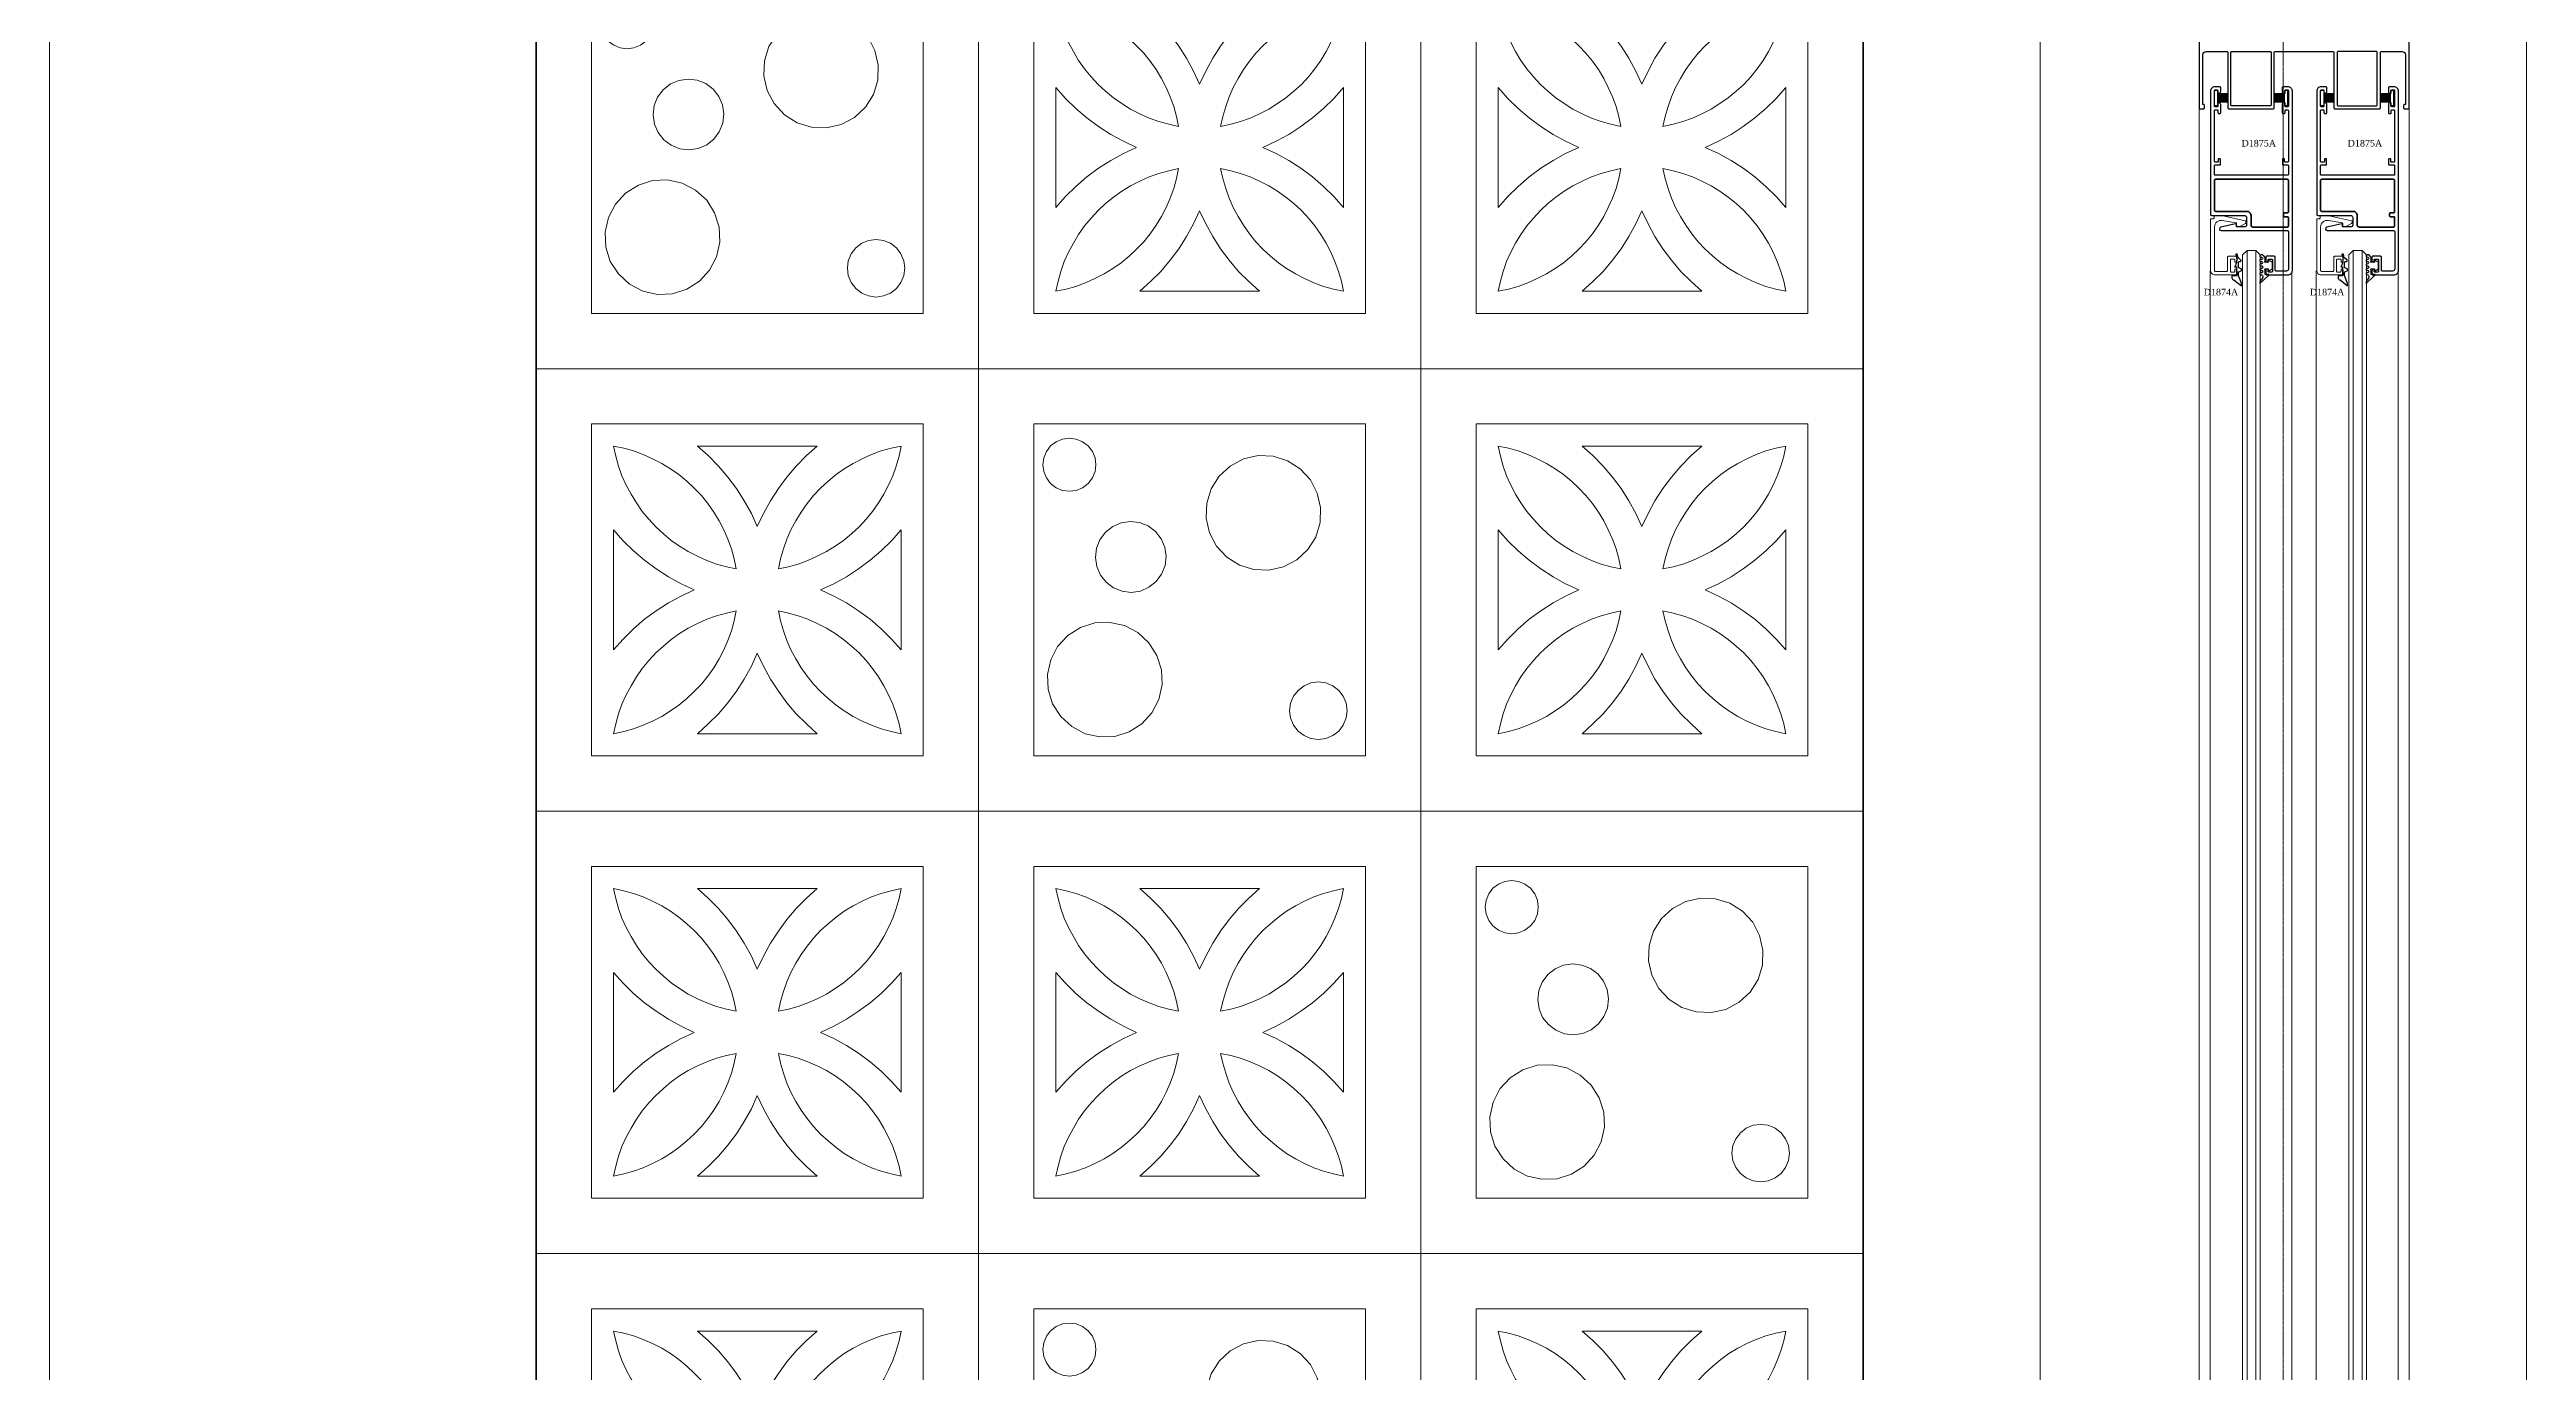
# Model space of a CAD drawing. Header units: millimetres. Extents: x 1336014 to 2939047, y -333549 to -60566.
# Drawn here: x 1468997 to 1470117, y -148616 to -148018 of the extents above; entities that cross this region are included whole.
import ezdxf

# ---------------------------------------------------------------- set-up
doc = ezdxf.new("R2010")
doc.units = ezdxf.units.MM
doc.header["$MEASUREMENT"] = 0
doc.linetypes.add('CENTER2', pattern=[1.125, 0.75, -0.125, 0.125, -0.125])
for name, color, linetype, lineweight in [('01.Cut', 255, 'Continuous', 35), ('02.Thay', 145, 'Continuous', 15), ('03.Manh', 251, 'Continuous', 13), ('10.truc', 250, 'CENTER2', 20), ('kính', 54, 'Continuous', 9), ('Net Nhôm', 4, 'Continuous', 30), ('Nhôm', 4, 'Continuous', 20), ('Ron', 15, 'Continuous', 9), ('Đường gióng', 251, 'Continuous', 9)]:
    doc.layers.add(name, color=color, linetype=linetype, lineweight=lineweight)
doc.layers.add('2', color=7, linetype='Continuous')
doc.layers.add('Dim and mark text', color=241, linetype='Continuous')
doc.styles.add('(Mark cn big5)', font='', dxfattribs={"height": 9})
doc.styles.get('(Mark cn big5)').set_extended_font_data('经典宋体繁')

# ---------------------------------------------------------------- blocks, each defined once
blk = doc.blocks.new('ewrw')
for p, q in [((-554.5, 1267.1), (-554.5, 1067.1)), ((-354.5, 1267.1), (-554.5, 1267.1)), ((-354.5, 1067.1), (-354.5, 1267.1)), ((-379.5, 1242.1), (-529.5, 1242.1)), ((-529.5, 1242.1), (-529.5, 1092.1)), ((-519.5, 1232.1), (-518.5, 1227.6)), ((-514.9, 1231.1), (-519.5, 1232.1)), ((-476.7, 1227.8), (-481.5, 1232.1)), ((-427.4, 1232.1), (-481.5, 1232.1)), ((-427.4, 1232.1), (-432.3, 1227.8)), ((-389.5, 1232.1), (-394, 1231.1)), ((-390.4, 1227.6), (-389.5, 1232.1)), ((-379.5, 1092.1), (-379.5, 1242.1)), ((-518.5, 1227.6), (-517.2, 1223.1)), ((-517.2, 1223.1), (-515.7, 1218.7)), ((-510.5, 1229.9), (-514.9, 1231.1)), ((-506.1, 1228.3), (-510.5, 1229.9)), ((-501.9, 1226.4), (-506.1, 1228.3)), ((-497.7, 1224.3), (-501.9, 1226.4)), ((-493.8, 1221.9), (-497.7, 1224.3)), ((-490, 1219.2), (-493.8, 1221.9)), ((-472.1, 1223.1), (-476.7, 1227.8)), ((-467.8, 1218.1), (-472.1, 1223.1)), ((-436.9, 1223.1), (-441.1, 1218.1)), ((-432.3, 1227.8), (-436.9, 1223.1)), ((-415.2, 1221.9), (-418.9, 1219.2)), ((-411.2, 1224.3), (-415.2, 1221.9)), ((-407.1, 1226.4), (-411.2, 1224.3)), ((-402.8, 1228.3), (-407.1, 1226.4)), ((-398.5, 1229.9), (-402.8, 1228.3)), ((-394, 1231.1), (-398.5, 1229.9)), ((-393.3, 1218.7), (-391.7, 1223.1)), ((-391.7, 1223.1), (-390.4, 1227.6)), ((-515.7, 1218.7), (-513.8, 1214.5)), ((-513.8, 1214.5), (-511.6, 1210.4)), ((-511.6, 1210.4), (-509.2, 1206.4)), ((-486.4, 1216.2), (-490, 1219.2)), ((-483, 1213.1), (-486.4, 1216.2)), ((-479.8, 1209.7), (-483, 1213.1)), ((-476.9, 1206.1), (-479.8, 1209.7)), ((-463.9, 1212.9), (-467.8, 1218.1)), ((-460.4, 1207.4), (-463.9, 1212.9)), ((-445, 1212.9), (-448.6, 1207.4)), ((-441.1, 1218.1), (-445, 1212.9)), ((-429.1, 1209.7), (-432, 1206.1)), ((-425.9, 1213.1), (-429.1, 1209.7)), ((-422.5, 1216.2), (-425.9, 1213.1)), ((-418.9, 1219.2), (-422.5, 1216.2)), ((-399.7, 1206.4), (-397.3, 1210.4)), ((-397.3, 1210.4), (-395.2, 1214.5)), ((-395.2, 1214.5), (-393.3, 1218.7)), ((-509.2, 1206.4), (-506.5, 1202.6)), ((-506.5, 1202.6), (-503.6, 1199)), ((-503.6, 1199), (-500.4, 1195.6)), ((-474.2, 1202.3), (-476.9, 1206.1)), ((-471.8, 1198.3), (-474.2, 1202.3)), ((-457.2, 1201.6), (-460.4, 1207.4)), ((-454.5, 1195.7), (-457.2, 1201.6)), ((-451.7, 1201.6), (-454.5, 1195.7)), ((-448.6, 1207.4), (-451.7, 1201.6)), ((-434.7, 1202.3), (-437.1, 1198.3)), ((-432, 1206.1), (-434.7, 1202.3)), ((-408.5, 1195.6), (-405.3, 1199)), ((-405.3, 1199), (-402.4, 1202.6)), ((-402.4, 1202.6), (-399.7, 1206.4)), ((-519.5, 1194.2), (-515.1, 1189.3)), ((-519.5, 1194.2), (-519.5, 1140)), ((-515.1, 1189.3), (-510.5, 1184.7)), ((-500.4, 1195.6), (-497, 1192.5)), ((-497, 1192.5), (-493.4, 1189.5)), ((-493.4, 1189.5), (-489.7, 1186.9)), ((-469.7, 1194.2), (-471.8, 1198.3)), ((-467.8, 1190), (-469.7, 1194.2)), ((-466.2, 1185.6), (-467.8, 1190)), ((-441.2, 1190), (-442.7, 1185.6)), ((-439.3, 1194.2), (-441.2, 1190)), ((-437.1, 1198.3), (-439.3, 1194.2)), ((-419.3, 1186.9), (-415.5, 1189.5)), ((-415.5, 1189.5), (-411.9, 1192.5)), ((-411.9, 1192.5), (-408.5, 1195.6)), ((-398.5, 1184.7), (-393.8, 1189.3)), ((-393.8, 1189.3), (-389.5, 1194.2)), ((-389.5, 1140), (-389.5, 1194.2)), ((-510.5, 1184.7), (-505.5, 1180.5)), ((-505.5, 1180.5), (-500.2, 1176.6)), ((-500.2, 1176.6), (-494.7, 1173)), ((-489.7, 1186.9), (-485.7, 1184.4)), ((-485.7, 1184.4), (-481.6, 1182.3)), ((-481.6, 1182.3), (-477.3, 1180.4)), ((-477.3, 1180.4), (-473, 1178.8)), ((-473, 1178.8), (-468.5, 1177.6)), ((-468.5, 1177.6), (-464, 1176.6)), ((-464.9, 1181.1), (-466.2, 1185.6)), ((-464, 1176.6), (-464.9, 1181.1)), ((-444, 1181.1), (-445, 1176.6)), ((-445, 1176.6), (-440.4, 1177.6)), ((-442.7, 1185.6), (-444, 1181.1)), ((-440.4, 1177.6), (-436, 1178.8)), ((-436, 1178.8), (-431.6, 1180.4)), ((-431.6, 1180.4), (-427.4, 1182.3)), ((-427.4, 1182.3), (-423.2, 1184.4)), ((-423.2, 1184.4), (-419.3, 1186.9)), ((-414.2, 1173), (-408.7, 1176.6)), ((-408.7, 1176.6), (-403.5, 1180.5)), ((-403.5, 1180.5), (-398.5, 1184.7)), ((-494.7, 1173), (-489, 1169.9)), ((-489, 1169.9), (-483.1, 1167.1)), ((-483.1, 1167.1), (-489, 1164.3)), ((-425.9, 1167.1), (-419.9, 1169.9)), ((-419.9, 1164.3), (-425.9, 1167.1)), ((-419.9, 1169.9), (-414.2, 1173)), ((-505.5, 1153.8), (-510.5, 1149.5)), ((-500.2, 1157.7), (-505.5, 1153.8)), ((-494.7, 1161.2), (-500.2, 1157.7)), ((-489, 1164.3), (-494.7, 1161.2)), ((-477.3, 1153.8), (-481.6, 1151.9)), ((-473, 1155.4), (-477.3, 1153.8)), ((-468.5, 1156.6), (-473, 1155.4)), ((-464, 1157.6), (-468.5, 1156.6)), ((-464.9, 1153.1), (-464, 1157.6)), ((-445, 1157.6), (-444, 1153.1)), ((-440.4, 1156.6), (-445, 1157.6)), ((-436, 1155.4), (-440.4, 1156.6)), ((-431.6, 1153.8), (-436, 1155.4)), ((-427.4, 1151.9), (-431.6, 1153.8)), ((-414.2, 1161.2), (-419.9, 1164.3)), ((-408.7, 1157.7), (-414.2, 1161.2)), ((-403.5, 1153.8), (-408.7, 1157.7)), ((-398.5, 1149.5), (-403.5, 1153.8)), ((-515.1, 1144.9), (-519.5, 1140)), ((-510.5, 1149.5), (-515.1, 1144.9)), ((-493.4, 1144.7), (-497, 1141.7)), ((-489.7, 1147.4), (-493.4, 1144.7)), ((-485.7, 1149.8), (-489.7, 1147.4)), ((-481.6, 1151.9), (-485.7, 1149.8)), ((-469.7, 1140), (-467.8, 1144.2)), ((-467.8, 1144.2), (-466.2, 1148.6)), ((-466.2, 1148.6), (-464.9, 1153.1)), ((-444, 1153.1), (-442.7, 1148.6)), ((-442.7, 1148.6), (-441.2, 1144.2)), ((-441.2, 1144.2), (-439.3, 1140)), ((-423.2, 1149.8), (-427.4, 1151.9)), ((-419.3, 1147.4), (-423.2, 1149.8)), ((-415.5, 1144.7), (-419.3, 1147.4)), ((-411.9, 1141.7), (-415.5, 1144.7)), ((-393.8, 1144.9), (-398.5, 1149.5)), ((-389.5, 1140), (-393.8, 1144.9)), ((-506.5, 1131.6), (-509.2, 1127.8)), ((-503.6, 1135.2), (-506.5, 1131.6)), ((-500.4, 1138.6), (-503.6, 1135.2)), ((-497, 1141.7), (-500.4, 1138.6)), ((-476.9, 1128.1), (-474.2, 1131.9)), ((-474.2, 1131.9), (-471.8, 1135.9)), ((-471.8, 1135.9), (-469.7, 1140)), ((-460.4, 1126.8), (-457.2, 1132.6)), ((-457.2, 1132.6), (-454.5, 1138.5)), ((-454.5, 1138.5), (-451.7, 1132.6)), ((-451.7, 1132.6), (-448.6, 1126.8)), ((-439.3, 1140), (-437.1, 1135.9)), ((-437.1, 1135.9), (-434.7, 1131.9)), ((-434.7, 1131.9), (-432, 1128.1)), ((-408.5, 1138.6), (-411.9, 1141.7)), ((-405.3, 1135.2), (-408.5, 1138.6)), ((-402.4, 1131.6), (-405.3, 1135.2)), ((-399.7, 1127.8), (-402.4, 1131.6)), ((-511.6, 1123.8), (-513.8, 1119.7)), ((-509.2, 1127.8), (-511.6, 1123.8)), ((-486.4, 1118), (-483, 1121.1)), ((-483, 1121.1), (-479.8, 1124.5)), ((-479.8, 1124.5), (-476.9, 1128.1)), ((-467.8, 1116.1), (-463.9, 1121.3)), ((-463.9, 1121.3), (-460.4, 1126.8)), ((-448.6, 1126.8), (-445, 1121.3)), ((-445, 1121.3), (-441.1, 1116.1)), ((-432, 1128.1), (-429.1, 1124.5)), ((-429.1, 1124.5), (-425.9, 1121.1)), ((-425.9, 1121.1), (-422.5, 1118)), ((-397.3, 1123.8), (-399.7, 1127.8)), ((-395.2, 1119.7), (-397.3, 1123.8)), ((-517.2, 1111.1), (-518.5, 1106.6)), ((-515.7, 1115.5), (-517.2, 1111.1)), ((-513.8, 1119.7), (-515.7, 1115.5)), ((-501.9, 1107.8), (-497.7, 1109.9)), ((-497.7, 1109.9), (-493.8, 1112.4)), ((-493.8, 1112.4), (-490, 1115)), ((-490, 1115), (-486.4, 1118)), ((-476.7, 1106.5), (-472.1, 1111.1)), ((-472.1, 1111.1), (-467.8, 1116.1)), ((-441.1, 1116.1), (-436.9, 1111.1)), ((-436.9, 1111.1), (-432.3, 1106.5)), ((-422.5, 1118), (-418.9, 1115)), ((-418.9, 1115), (-415.2, 1112.4)), ((-415.2, 1112.4), (-411.2, 1109.9)), ((-411.2, 1109.9), (-407.1, 1107.8)), ((-393.3, 1115.5), (-395.2, 1119.7)), ((-391.7, 1111.1), (-393.3, 1115.5)), ((-390.4, 1106.6), (-391.7, 1111.1)), ((-518.5, 1106.6), (-519.5, 1102.1)), ((-519.5, 1102.1), (-514.9, 1103.1)), ((-514.9, 1103.1), (-510.5, 1104.3)), ((-510.5, 1104.3), (-506.1, 1105.9)), ((-506.1, 1105.9), (-501.9, 1107.8)), ((-481.5, 1102.1), (-476.7, 1106.5)), ((-481.5, 1102.1), (-427.4, 1102.1)), ((-432.3, 1106.5), (-427.4, 1102.1)), ((-407.1, 1107.8), (-402.8, 1105.9)), ((-402.8, 1105.9), (-398.5, 1104.3)), ((-398.5, 1104.3), (-394, 1103.1)), ((-394, 1103.1), (-389.5, 1102.1)), ((-389.5, 1102.1), (-390.4, 1106.6)), ((-529.5, 1092.1), (-379.5, 1092.1)), ((-554.5, 1067.1), (-354.5, 1067.1))]:
    blk.add_line(p, q)
blk = doc.blocks.new('q\xadeqw')
for p, q in [((-554.5, 992.1), (-554.5, 792.1)), ((-354.5, 992.1), (-554.5, 992.1)), ((-354.5, 792.1), (-354.5, 992.1)), ((-379.5, 967.1), (-529.5, 967.1)), ((-529.5, 967.1), (-529.5, 817.1)), ((-379.5, 817.1), (-379.5, 967.1)), ((-525, 951.8), (-523.8, 954.7)), ((-523.8, 954.7), (-521.9, 957.2)), ((-521.9, 957.2), (-519.4, 959.1)), ((-519.4, 959.1), (-516.5, 960.3)), ((-516.5, 960.3), (-513.4, 960.7)), ((-513.4, 960.7), (-510.3, 960.3)), ((-510.3, 960.3), (-507.4, 959.1)), ((-507.4, 959.1), (-504.9, 957.2)), ((-504.9, 957.2), (-503, 954.7)), ((-503, 954.7), (-501.8, 951.8)), ((-434.7, 951.3), (-428, 952.8)), ((-428, 952.8), (-421.3, 952.5)), ((-421.3, 952.5), (-414.8, 950.5)), ((-525.4, 948.7), (-525, 951.8)), ((-525, 945.6), (-525.4, 948.7)), ((-523.8, 942.7), (-525, 945.6)), ((-521.9, 940.2), (-523.8, 942.7)), ((-503, 942.7), (-504.9, 940.2)), ((-501.8, 945.6), (-503, 942.7)), ((-501.8, 951.8), (-501.4, 948.7)), ((-501.4, 948.7), (-501.8, 945.6)), ((-449.3, 937.8), (-445.6, 943.5)), ((-445.6, 943.5), (-440.7, 948.1)), ((-440.7, 948.1), (-434.7, 951.3)), ((-414.8, 950.5), (-409, 946.9)), ((-409, 946.9), (-404.4, 941.9)), ((-404.4, 941.9), (-401.3, 935.9)), ((-519.4, 938.3), (-521.9, 940.2)), ((-516.5, 937.1), (-519.4, 938.3)), ((-513.4, 936.7), (-516.5, 937.1)), ((-510.3, 937.1), (-513.4, 936.7)), ((-507.4, 938.3), (-510.3, 937.1)), ((-504.9, 940.2), (-507.4, 938.3)), ((-451.5, 924.5), (-451.3, 931.3)), ((-451.3, 931.3), (-449.3, 937.8)), ((-401.3, 935.9), (-399.8, 929.3)), ((-497.1, 918.2), (-493.8, 920.8)), ((-493.8, 920.8), (-490, 922.4)), ((-490, 922.4), (-485.8, 923)), ((-485.8, 923), (-481.7, 922.5)), ((-481.7, 922.5), (-477.8, 921)), ((-477.8, 921), (-474.5, 918.5)), ((-474.5, 918.5), (-471.9, 915.2)), ((-450, 917.9), (-451.5, 924.5)), ((-400, 922.5), (-402, 916)), ((-399.8, 929.3), (-400, 922.5)), ((-501.6, 906.8), (-501.1, 911)), ((-501.1, 911), (-499.6, 914.8)), ((-499.6, 914.8), (-497.1, 918.2)), ((-471.9, 915.2), (-470.2, 911.4)), ((-470.2, 911.4), (-469.6, 907.3)), ((-469.6, 907.3), (-470.1, 903.1)), ((-446.9, 911.9), (-450, 917.9)), ((-442.2, 906.9), (-446.9, 911.9)), ((-405.6, 910.3), (-410.6, 905.7)), ((-402, 916), (-405.6, 910.3)), ((-501, 902.7), (-501.6, 906.8)), ((-499.4, 898.8), (-501, 902.7)), ((-496.8, 895.6), (-499.4, 898.8)), ((-471.7, 899.2), (-474.2, 895.9)), ((-470.1, 903.1), (-471.7, 899.2)), ((-436.5, 903.3), (-442.2, 906.9)), ((-430, 901.3), (-436.5, 903.3)), ((-423.2, 901), (-430, 901.3)), ((-416.6, 902.5), (-423.2, 901)), ((-410.6, 905.7), (-416.6, 902.5)), ((-493.4, 893.1), (-496.8, 895.6)), ((-489.5, 891.5), (-493.4, 893.1)), ((-485.4, 891), (-489.5, 891.5)), ((-481.3, 891.6), (-485.4, 891)), ((-477.4, 893.3), (-481.3, 891.6)), ((-474.2, 895.9), (-477.4, 893.3)), ((-514.1, 871.5), (-508.3, 875.1)), ((-508.3, 875.1), (-501.9, 877.2)), ((-501.9, 877.2), (-495.1, 877.4)), ((-495.1, 877.4), (-488.5, 876)), ((-488.5, 876), (-482.4, 872.8)), ((-521.8, 860.5), (-518.7, 866.5)), ((-518.7, 866.5), (-514.1, 871.5)), ((-482.4, 872.8), (-477.4, 868.2)), ((-477.4, 868.2), (-473.8, 862.5)), ((-473.8, 862.5), (-471.8, 856)), ((-523.3, 853.8), (-521.8, 860.5)), ((-523, 847.1), (-523.3, 853.8)), ((-471.8, 856), (-471.5, 849.3)), ((-521, 840.6), (-523, 847.1)), ((-517.3, 834.9), (-521, 840.6)), ((-473, 842.6), (-476.1, 836.6)), ((-471.5, 849.3), (-473, 842.6)), ((-413.8, 837.5), (-413.4, 840.9)), ((-413.4, 840.9), (-412.1, 844)), ((-412.1, 844), (-410, 846.7)), ((-410, 846.7), (-407.3, 848.8)), ((-407.3, 848.8), (-404.2, 850.1)), ((-404.2, 850.1), (-400.8, 850.5)), ((-400.8, 850.5), (-397.5, 850.1)), ((-397.5, 850.1), (-394.3, 848.8)), ((-394.3, 848.8), (-391.6, 846.7)), ((-391.6, 846.7), (-389.6, 844)), ((-389.6, 844), (-388.3, 840.9)), ((-388.3, 840.9), (-387.8, 837.5)), ((-512.3, 830.3), (-517.3, 834.9)), ((-506.3, 827.1), (-512.3, 830.3)), ((-480.7, 831.6), (-486.4, 828)), ((-476.1, 836.6), (-480.7, 831.6)), ((-413.4, 834.2), (-413.8, 837.5)), ((-412.1, 831), (-413.4, 834.2)), ((-410, 828.3), (-412.1, 831)), ((-389.6, 831), (-391.6, 828.3)), ((-388.3, 834.2), (-389.6, 831)), ((-387.8, 837.5), (-388.3, 834.2)), ((-499.7, 825.7), (-506.3, 827.1)), ((-492.9, 825.9), (-499.7, 825.7)), ((-486.4, 828), (-492.9, 825.9)), ((-407.3, 826.3), (-410, 828.3)), ((-404.2, 825), (-407.3, 826.3)), ((-400.8, 824.5), (-404.2, 825)), ((-397.5, 825), (-400.8, 824.5)), ((-394.3, 826.3), (-397.5, 825)), ((-391.6, 828.3), (-394.3, 826.3)), ((-529.5, 817.1), (-379.5, 817.1)), ((-554.5, 792.1), (-354.5, 792.1))]:
    blk.add_line(p, q)
blk = doc.blocks.new('\xadqerqwr')
at = {"layer": '01.Cut'}
blk.add_lwpolyline([(-300, 2600), (300, 2600), (300, 0), (-300, 0)], close=True, dxfattribs=at)
for name, p in [('q\xadeqw', (254.5, 1207.9)), ('ewrw', (454.5, 932.9)), ('ewrw', (654.5, 932.9)), ('ewrw', (254.5, 732.9)), ('q\xadeqw', (454.5, 1007.9)), ('ewrw', (654.5, 732.9)), ('ewrw', (254.5, 532.9)), ('ewrw', (454.5, 532.9)), ('q\xadeqw', (654.5, 807.9)), ('ewrw', (254.5, 332.9)), ('q\xadeqw', (454.5, 607.9)), ('ewrw', (654.5, 332.9))]:
    blk.add_blockref(name, p)
blk = doc.blocks.new('ron cửa trượt xingfa 95')
for p, q in [((-2, 1.4), (-2, 6)), ((-1.6, 1.4), (-1.6, 6)), ((-1.2, 1.4), (-1.2, 6)), ((-0.8, 1.4), (-0.8, 6)), ((-0.4, 1.4), (-0.4, 6)), ((0, 1.4), (0, 6)), ((0.4, 1.4), (0.4, 6)), ((0.8, 1.4), (0.8, 6)), ((1.2, 1.4), (1.2, 6)), ((1.6, 1.4), (1.6, 6)), ((2, 1.4), (2, 6))]:
    blk.add_line(p, q)
blk.add_lwpolyline([(3.1, 0), (-3.2, 0, -0.414214), (-3.5, 0.3), (-3.5, 1.1, -0.414214), (-3.2, 1.4), (3.1, 1.4, -0.414214), (3.4, 1.1), (3.4, 0.3, -0.414214)], format="xyb", close=True)
blk = doc.blocks.new('dfgd')
at = {"layer": '2'}
for p, q in [((-7.3, 5.7), (-8.1, 5.7)), ((-8.1, 5.7), (-4.7, 2)), ((-5.7, 4.5), (-6.9, 5.4)), ((-4.6, 4.4), (-5.3, 4.4)), ((-4.1, 5.5), (-4.3, 5.1)), ((-4.2, 1.6), (-4, 1.6)), ((-4, 1.6), (-4, 3.3)), ((-4, 3.3), (-2.1, 3.3)), ((-3.6, 5.7), (-3.8, 5.7)), ((-3.1, 5.1), (-3.3, 5.5)), ((-2.6, 4.4), (-2.8, 4.4)), ((-1.5, 1.9), (-2.5, 1.9)), ((-2.5, 1.9), (-1.5, 0)), ((-2.1, 5.5), (-2.3, 5.1)), ((-2.1, 3.3), (-2.1, 3.3)), ((-1.6, 5.7), (-1.8, 5.7)), ((-1.5, 3.3), (-1.5, 1.9)), ((-1.5, 0), (1.5, 0)), ((-1.1, 5.1), (-1.3, 5.5)), ((-0.6, 4.4), (-0.8, 4.4)), ((-0.1, 5.5), (-0.3, 5.1)), ((0.4, 5.7), (0.2, 5.7)), ((0.9, 5.1), (0.7, 5.5)), ((1.4, 4.4), (1.2, 4.4)), ((1.5, 1.9), (1.5, 3.3)), ((1.5, 0), (2.5, 1.9)), ((2.5, 1.9), (1.5, 1.9)), ((1.9, 5.5), (1.7, 5.1)), ((2.1, 3.3), (2.1, 3.3)), ((2.1, 3.3), (3.6, 3.3)), ((2.4, 5.7), (2.2, 5.7)), ((2.9, 5.1), (2.7, 5.5)), ((3.4, 4.4), (3.2, 4.4)), ((3.6, 3.3), (4.5, 4.1)), ((3.9, 5.5), (3.7, 5.1)), ((4.4, 5.7), (4.2, 5.7)), ((4.9, 5.1), (4.7, 5.5))]:
    blk.add_line(p, q, dxfattribs=at)
for centre, radius, start, end in [((-7.3, 5.2), 0.5, 19.5367, 90), ((-5.3, 5.4), 1, 245.5389, 270), ((-4.2, 2.1), 0.5, 192.875, 270), ((-5.4, 5.2), 1.19, 318.7224, 358.1219), ((-3.8, 5.4), 0.3, 90, 169.6952), ((-3.6, 5.4), 0.3, 10.3048, 90), ((-2, 5.2), 1.19, 181.8781, 221.2776), ((-3.4, 5.2), 1.19, 318.7224, 358.1219), ((-1.8, 5.4), 0.3, 90, 169.6952), ((-1.8, 3.3), 0.3, 0, 180), ((-1.6, 5.4), 0.3, 10.3048, 90), ((0, 5.2), 1.19, 181.8781, 221.2776), ((-1.4, 5.2), 1.19, 318.7224, 358.1219), ((0.2, 5.4), 0.3, 90, 169.6952), ((0.4, 5.4), 0.3, 10.3048, 90), ((2, 5.2), 1.19, 181.8781, 221.2776), ((0.6, 5.2), 1.19, 318.7224, 358.1219), ((1.8, 3.3), 0.3, 0, 180), ((2.2, 5.4), 0.3, 90, 169.6952), ((2.4, 5.4), 0.3, 10.3048, 90), ((4, 5.2), 1.19, 181.8781, 221.2776), ((2.6, 5.2), 1.19, 318.7224, 358.1219), ((4.2, 5.4), 0.3, 90, 169.6952), ((4.4, 5.4), 0.3, 10.3048, 90), ((3.9, 4.9), 1, 311.235, 6.8382), ((6, 5.2), 1.19, 181.8781, 186.8382)]:
    blk.add_arc(centre, radius, start, end, dxfattribs=at)
blk = doc.blocks.new('eqwrtwe')
for points in [[(916837.1, 25053.2), (916844.8, 25053.2, -0.435412), (916846.8, 25051.4), (916846.8, 25047.1, 0.414214), (916847.8, 25046.1), (916863.2, 25046.1, 0.414214), (916863.7, 25046.6), (916863.7, 25050.5, 0.414214), (916863.4, 25050.8), (916861.8, 25050.8, -0.414214), (916861.5, 25051.1), (916861.5, 25052.3, -0.414214), (916861.8, 25052.6), (916863.4, 25052.6, 0.414214), (916863.7, 25052.9), (916863.7, 25067.2, 0.414214), (916863.2, 25067.7), (916830.8, 25067.7, 0.414214), (916830.3, 25067.2), (916830.3, 25053.7, 0.414214), (916830.8, 25053.2), (916837.1, 25053.2)], [(916885.1, 25053.2), (916892.8, 25053.2, -0.435412), (916894.8, 25051.4), (916894.8, 25047.1, 0.414214), (916895.8, 25046.1), (916911.2, 25046.1, 0.414214), (916911.7, 25046.6), (916911.7, 25050.5, 0.414214), (916911.4, 25050.8), (916909.8, 25050.8, -0.414214), (916909.5, 25051.1), (916909.5, 25052.3, -0.414214), (916909.8, 25052.6), (916911.4, 25052.6, 0.414214), (916911.7, 25052.9), (916911.7, 25067.2, 0.414214), (916911.2, 25067.7), (916878.8, 25067.7, 0.414214), (916878.3, 25067.2), (916878.3, 25053.7, 0.414214), (916878.8, 25053.2), (916885.1, 25053.2)]]:
    blk.add_lwpolyline(points, format="xyb")
at = {"color": 1, "lineweight": 15}
for points in [[(916830.4, 25051.4, 0.463653), (916830.1, 25051.1), (916830.1, 25050.2, -0.414214), (916829.8, 25049.9), (916828.8, 25049.9, 0.414214), (916828.5, 25049.6), (916828.5, 25026.5, 0.414214), (916830.5, 25024.5), (916840.2, 25024.5, 0.414214), (916840.5, 25024.8), (916840.5, 25026.4, 0.414214), (916839.8, 25027.1), (916839.5, 25027.1), (916839.5, 25026.1, -0.414214), (916839.2, 25025.8), (916837.8, 25025.8, -0.414214), (916837.5, 25026.1), (916837.5, 25031.3, -0.414214), (916837.8, 25031.6), (916839.2, 25031.6, -0.414214), (916839.5, 25031.3), (916839.5, 25030.3), (916839.8, 25030.3, 0.414214), (916840.5, 25031), (916840.5, 25032.6, 0.414214), (916840.2, 25032.9), (916836.7, 25032.9, 0.414214), (916836.2, 25032.4), (916836.2, 25026.5, -0.414214), (916835.7, 25026), (916830.8, 25026, -0.414214), (916830.3, 25026.5), (916830.3, 25046.2, -0.460483), (916833.8, 25049.1), (916840, 25048.1, -0.370061), (916840.3, 25047.8), (916840.3, 25046.6, 0.414885), (916840.6, 25046.3), (916841.6, 25046.3, 0.110454), (916841.7, 25046.4), (916844.3, 25047.7, 0.310028), (916844.5, 25048), (916844.5, 25048.7, 0.366444), (916844.2, 25049), (916833.4, 25051.4), (916830.4, 25051.4)], [(916878.4, 25051.4, 0.463653), (916878.1, 25051.1), (916878.1, 25050.2, -0.414214), (916877.8, 25049.9), (916876.8, 25049.9, 0.414214), (916876.5, 25049.6), (916876.5, 25026.5, 0.414214), (916878.5, 25024.5), (916888.2, 25024.5, 0.414214), (916888.5, 25024.8), (916888.5, 25026.4, 0.414214), (916887.8, 25027.1), (916887.5, 25027.1), (916887.5, 25026.1, -0.414214), (916887.2, 25025.8), (916885.8, 25025.8, -0.414214), (916885.5, 25026.1), (916885.5, 25031.3, -0.414214), (916885.8, 25031.6), (916887.2, 25031.6, -0.414214), (916887.5, 25031.3), (916887.5, 25030.3), (916887.8, 25030.3, 0.414214), (916888.5, 25031), (916888.5, 25032.6, 0.414214), (916888.2, 25032.9), (916884.7, 25032.9, 0.414214), (916884.2, 25032.4), (916884.2, 25026.5, -0.414214), (916883.7, 25026), (916878.8, 25026, -0.414214), (916878.3, 25026.5), (916878.3, 25046.2, -0.460483), (916881.8, 25049.1), (916888, 25048.1, -0.370061), (916888.3, 25047.8), (916888.3, 25046.6, 0.414885), (916888.6, 25046.3), (916889.6, 25046.3, 0.110454), (916889.7, 25046.4), (916892.3, 25047.7, 0.310028), (916892.5, 25048), (916892.5, 25048.7, 0.366444), (916892.2, 25049), (916881.4, 25051.4), (916878.4, 25051.4)]]:
    blk.add_lwpolyline(points, format="xyb", dxfattribs=at)
at = {"layer": '2'}
for points in [[(916842.1, 25031.3), (916841.3, 25032.1, -0.159921), (916841, 25032.2), (916840.6, 25033.8, 0.240828), (916840.4, 25033.9), (916840.2, 25033.9, 0.420985), (916839.9, 25033.6, -0.237343), (916839.4, 25028.1), (916840.2, 25028.1), (916840.2, 25024), (916838.2, 25024), (916838.2, 25023.2, 0.398895), (916839.1, 25022.2), (916842.5, 25019.6), (916842.5, 25020.6), (916841.4, 25023.4, -0.193435), (916841.1, 25024.1), (916841.1, 25025.5, -0.373238), (916841.6, 25026), (916842.3, 25026.4, 0.373238), (916842.5, 25026.7), (916842.5, 25027, 0.373238), (916842.3, 25027.2), (916841.6, 25027.6, -0.373238), (916841.1, 25028.1), (916841.1, 25030.1, -0.414214), (916841.6, 25030.6), (916842, 25030.6, 0.414214), (916842.3, 25030.9), (916842.3, 25031, 0.325794)], [(916890.1, 25031.3), (916889.3, 25032.1, -0.159921), (916889, 25032.2), (916888.6, 25033.8, 0.240828), (916888.4, 25033.9), (916888.2, 25033.9, 0.420985), (916887.9, 25033.6, -0.237343), (916887.4, 25028.1), (916888.2, 25028.1), (916888.2, 25024), (916886.2, 25024), (916886.2, 25023.2, 0.398895), (916887.1, 25022.2), (916890.5, 25019.6), (916890.5, 25020.6), (916889.4, 25023.4, -0.193435), (916889.1, 25024.1), (916889.1, 25025.5, -0.373238), (916889.6, 25026), (916890.3, 25026.4, 0.373238), (916890.5, 25026.7), (916890.5, 25027, 0.373238), (916890.3, 25027.2), (916889.6, 25027.6, -0.373238), (916889.1, 25028.1), (916889.1, 25030.1, -0.414214), (916889.6, 25030.6), (916890, 25030.6, 0.414214), (916890.3, 25030.9), (916890.3, 25031, 0.325794)]]:
    blk.add_lwpolyline(points, format="xyb", close=True, dxfattribs=at)
at = {"layer": 'kính'}
for points in [[(916849, 25035.5), (916851, 25033.5), (916851, 22766.5), (916849, 22764.5), (916845, 22764.5), (916843, 22766.5), (916843, 25033.5), (916845, 25035.5)], [(916845, 25035.5), (916845, 22764.5), (916849, 22764.5), (916849, 25035.5)], [(916897, 25035.5), (916899, 25033.5), (916899, 22766.5), (916897, 22764.5), (916893, 22764.5), (916891, 22766.5), (916891, 25033.5), (916893, 25035.5)], [(916893, 25035.5), (916893, 22764.5), (916897, 22764.5), (916897, 25035.5)]]:
    blk.add_lwpolyline(points, close=True, dxfattribs=at)
at = {"layer": 'Nhôm', "lineweight": 25}
blk.add_lwpolyline([(916823.3, 25142.5), (916823.3, 25100, 0.414214), (916823.8, 25099.5), (916825.3, 25099.5, 0.414214), (916825.8, 25100), (916825.8, 25101, 0.414214), (916825.3, 25101.5), (916825, 25101.5), (916825, 25124, -0.414214), (916826.5, 25125.5), (916835.8, 25125.5, -0.414214), (916836.3, 25125), (916836.3, 25100, 0.414214), (916836.8, 25099.5), (916836.8, 25099.5), (916856.8, 25099.5, 0.414214), (916857.3, 25100), (916857.3, 25125, -0.414214), (916857.8, 25125.5), (916883.8, 25125.5, -0.414214), (916884.3, 25125), (916884.3, 25100, 0.414214), (916884.8, 25099.5), (916904.8, 25099.5, 0.414214), (916905.3, 25100), (916905.3, 25125, -0.414214), (916905.8, 25125.5), (916915.1, 25125.5, -0.414214), (916916.6, 25124), (916916.6, 25101.5), (916916.3, 25101.5, 0.414214), (916915.8, 25101), (916915.8, 25100, 0.414214), (916916.3, 25099.5), (916917.8, 25099.5, 0.414214), (916918.3, 25100), (916918.3, 25142.5, 0.414214)], format="xyb", dxfattribs=at)
for points in [[(916838.2, 25125.5), (916855.4, 25125.5, -0.414214), (916855.9, 25125), (916855.9, 25101.4, -0.414214), (916855.4, 25100.9), (916838.2, 25100.9, -0.414214), (916837.7, 25101.4), (916837.7, 25125, -0.414214)], [(916903.4, 25125.5), (916886.2, 25125.5, 0.414214), (916885.7, 25125), (916885.7, 25101.4, 0.414214), (916886.2, 25100.9), (916903.4, 25100.9, 0.414214), (916903.9, 25101.4), (916903.9, 25125, 0.414214)], [(916862.8, 25026.2), (916858.3, 25026.2, -0.414214), (916857.8, 25026.7), (916857.8, 25032.4, 0.414214), (916857.3, 25032.9), (916853.8, 25032.9, 0.414214), (916853.5, 25032.6), (916853.5, 25031, 0.414214), (916854.2, 25030.3), (916854.5, 25030.3), (916854.5, 25031.3, -0.414214), (916854.8, 25031.6), (916856.2, 25031.6, -0.414214), (916856.5, 25031.3), (916856.5, 25026.1, -0.414214), (916856.2, 25025.8), (916854.8, 25025.8, -0.414214), (916854.5, 25026.1), (916854.5, 25027.1), (916854.2, 25027.1, 0.414214), (916853.5, 25026.4), (916853.5, 25024.8, 0.414214), (916853.8, 25024.5), (916863.5, 25024.5, 0.414214), (916865.5, 25026.5), (916865.5, 25107.5, 0.414214), (916863.5, 25109.5), (916861.4, 25109.5, 0.414214), (916860.9, 25109), (916860.9, 25107.4, 0.414214), (916861.6, 25106.7), (916862.2, 25106.7), (916862.2, 25107.8, -0.414214), (916862.5, 25108.1), (916863.4, 25108.1, -0.414214), (916863.7, 25107.8), (916863.7, 25100.8, -0.414214), (916863.4, 25100.5), (916862.5, 25100.5, -0.414214), (916862.2, 25100.8), (916862.2, 25102.2), (916861.6, 25102.2, 0.414214), (916860.9, 25101.5), (916860.9, 25097.8, 0.414214), (916861.2, 25097.5), (916861.9, 25097.5, 0.414214), (916862.2, 25097.8), (916862.2, 25098.8, -0.414214), (916862.5, 25099.1), (916863.4, 25099.1, -0.414214), (916863.7, 25098.8), (916863.7, 25075.8, -0.414214), (916863.4, 25075.5), (916862.3, 25075.5, -0.414214), (916862, 25075.8), (916862, 25076.7, 0.414214), (916861.7, 25077), (916861.3, 25077, 0.414214), (916861, 25076.7), (916861, 25074.5, 0.414214), (916861.3, 25074.2), (916863.4, 25074.2, -0.414214), (916863.7, 25073.9), (916863.7, 25069.8, -0.414214), (916863.4, 25069.5), (916830.6, 25069.5, -0.414214), (916830.3, 25069.8), (916830.3, 25073.9, -0.414214), (916830.6, 25074.2), (916832.7, 25074.2, 0.414214), (916833, 25074.5), (916833, 25076.7, 0.414214), (916832.7, 25077), (916832.3, 25077, 0.414214), (916832, 25076.7), (916832, 25075.8, -0.414214), (916831.7, 25075.5), (916830.6, 25075.5, -0.414214), (916830.3, 25075.8), (916830.3, 25098.8, -0.414214), (916830.6, 25099.1), (916831.5, 25099.1, -0.414214), (916831.8, 25098.8), (916831.8, 25097.8, 0.414214), (916832.1, 25097.5), (916832.8, 25097.5, 0.414214), (916833.1, 25097.8), (916833.1, 25101.5, 0.414214), (916832.4, 25102.2), (916831.8, 25102.2), (916831.8, 25100.8, -0.414214), (916831.5, 25100.5), (916830.6, 25100.5, -0.414214), (916830.3, 25100.8), (916830.3, 25107.8, -0.414214), (916830.6, 25108.1), (916831.5, 25108.1, -0.414214), (916831.8, 25107.8), (916831.8, 25106.7), (916832.4, 25106.7, 0.414214), (916833.1, 25107.4), (916833.1, 25109, 0.414214), (916832.6, 25109.5), (916830.5, 25109.5, 0.414214), (916828.5, 25107.5), (916828.5, 25051.9, 0.414214), (916829, 25051.4), (916843.8, 25051.4, -0.414214), (916844.8, 25050.4), (916844.8, 25047.1, -0.435412), (916843.8, 25046.2), (916840.5, 25046.2, -0.414214), (916840.2, 25046.5), (916840.2, 25047.4, 0.488076), (916839.8, 25047.6), (916833.1, 25046, 0.934719), (916833.3, 25044.5), (916863.3, 25044.5, -0.414103), (916863.8, 25044), (916863.8, 25027.2, -0.414214)], [(916910.8, 25026.2), (916906.3, 25026.2, -0.414214), (916905.8, 25026.7), (916905.8, 25032.4, 0.414214), (916905.3, 25032.9), (916901.8, 25032.9, 0.414214), (916901.5, 25032.6), (916901.5, 25031, 0.414214), (916902.2, 25030.3), (916902.5, 25030.3), (916902.5, 25031.3, -0.414214), (916902.8, 25031.6), (916904.2, 25031.6, -0.414214), (916904.5, 25031.3), (916904.5, 25026.1, -0.414214), (916904.2, 25025.8), (916902.8, 25025.8, -0.414214), (916902.5, 25026.1), (916902.5, 25027.1), (916902.2, 25027.1, 0.414214), (916901.5, 25026.4), (916901.5, 25024.8, 0.414214), (916901.8, 25024.5), (916911.5, 25024.5, 0.414214), (916913.5, 25026.5), (916913.5, 25107.5, 0.414214), (916911.5, 25109.5), (916909.4, 25109.5, 0.414214), (916908.9, 25109), (916908.9, 25107.4, 0.414214), (916909.6, 25106.7), (916910.2, 25106.7), (916910.2, 25107.8, -0.414214), (916910.5, 25108.1), (916911.4, 25108.1, -0.414214), (916911.7, 25107.8), (916911.7, 25100.8, -0.414214), (916911.4, 25100.5), (916910.5, 25100.5, -0.414214), (916910.2, 25100.8), (916910.2, 25102.2), (916909.6, 25102.2, 0.414214), (916908.9, 25101.5), (916908.9, 25097.8, 0.414214), (916909.2, 25097.5), (916909.9, 25097.5, 0.414214), (916910.2, 25097.8), (916910.2, 25098.8, -0.414214), (916910.5, 25099.1), (916911.4, 25099.1, -0.414214), (916911.7, 25098.8), (916911.7, 25075.8, -0.414214), (916911.4, 25075.5), (916910.3, 25075.5, -0.414214), (916910, 25075.8), (916910, 25076.7, 0.414214), (916909.7, 25077), (916909.3, 25077, 0.414214), (916909, 25076.7), (916909, 25074.5, 0.414214), (916909.3, 25074.2), (916911.4, 25074.2, -0.414214), (916911.7, 25073.9), (916911.7, 25069.8, -0.414214), (916911.4, 25069.5), (916878.6, 25069.5, -0.414214), (916878.3, 25069.8), (916878.3, 25073.9, -0.414214), (916878.6, 25074.2), (916880.7, 25074.2, 0.414214), (916881, 25074.5), (916881, 25076.7, 0.414214), (916880.7, 25077), (916880.3, 25077, 0.414214), (916880, 25076.7), (916880, 25075.8, -0.414214), (916879.7, 25075.5), (916878.6, 25075.5, -0.414214), (916878.3, 25075.8), (916878.3, 25098.8, -0.414214), (916878.6, 25099.1), (916879.5, 25099.1, -0.414214), (916879.8, 25098.8), (916879.8, 25097.8, 0.414214), (916880.1, 25097.5), (916880.8, 25097.5, 0.414214), (916881.1, 25097.8), (916881.1, 25101.5, 0.414214), (916880.4, 25102.2), (916879.8, 25102.2), (916879.8, 25100.8, -0.414214), (916879.5, 25100.5), (916878.6, 25100.5, -0.414214), (916878.3, 25100.8), (916878.3, 25107.8, -0.414214), (916878.6, 25108.1), (916879.5, 25108.1, -0.414214), (916879.8, 25107.8), (916879.8, 25106.7), (916880.4, 25106.7, 0.414214), (916881.1, 25107.4), (916881.1, 25109, 0.414214), (916880.6, 25109.5), (916878.5, 25109.5, 0.414214), (916876.5, 25107.5), (916876.5, 25051.9, 0.414214), (916877, 25051.4), (916891.8, 25051.4, -0.414214), (916892.8, 25050.4), (916892.8, 25047.1, -0.435412), (916891.8, 25046.2), (916888.5, 25046.2, -0.414214), (916888.2, 25046.5), (916888.2, 25047.4, 0.488076), (916887.8, 25047.6), (916881.1, 25046, 0.934719), (916881.3, 25044.5), (916911.3, 25044.5, -0.414103), (916911.8, 25044), (916911.8, 25027.2, -0.414214)]]:
    blk.add_lwpolyline(points, format="xyb", close=True, dxfattribs=at)
at = {"layer": 'Đường gióng', "ltscale": 0.15}
for p, q in [((916823.3, 25100), (916823.3, 22705.4)), ((916918.3, 22670.1), (916918.3, 25100)), ((916828.3, 25026.3), (916828.3, 22773.7)), ((916865.3, 22774), (916865.3, 25026)), ((916876.3, 25026.3), (916876.3, 22773.7)), ((916913.3, 22774), (916913.3, 25026))]:
    blk.add_line(p, q, dxfattribs=at)
at = {"layer": 'Net Nhôm', "rotation": 90}
for p in [(916856.5, 25028.7), (916904.5, 25028.7)]:
    blk.add_blockref('dfgd', p, dxfattribs=at)
at = {"layer": 'Ron', "xscale": -1, "rotation": 270}
for p in [(916830.3, 25104.5), (916878.3, 25104.5)]:
    blk.add_blockref('ron cửa trượt xingfa 95', p, dxfattribs=at)
at = {"layer": 'Ron', "rotation": 90}
for p in [(916863.3, 25104.5), (916911.3, 25104.5)]:
    blk.add_blockref('ron cửa trượt xingfa 95', p, dxfattribs=at)
at = {"layer": 'Dim and mark text', "char_height": 3, "attachment_point": 4, "style": '(Mark cn big5)'}
for s, insert in [('{\\fVNI-Franko|b0|i0|c0|p2; \\fVNI-Times|b0|i0|c0|p2;D1875A}', (916841.4, 25084)), ('{\\fVNI-Franko|b0|i0|c0|p2; \\fVNI-Times|b0|i0|c0|p2;D1875A}', (916889.4, 25084)), ('{\\fVNI-Franko|b0|i0|c0|p2; \\fVNI-Times|b0|i0|c0|p2;D1874A}', (916824.3, 25016.7)), ('{\\fVNI-Franko|b0|i0|c0|p2; \\fVNI-Times|b0|i0|c0|p2;D1874A}', (916872.3, 25016.7))]:
    blk.add_mtext(s, dxfattribs=dict(at, insert=insert))

msp = doc.modelspace()

# ---------------------------------------------------------------- linework, layer by layer
at = {"layer": '02.Thay'}
msp.add_lwpolyline([(1468997.5, -150942.7), (1468997.5, -147342.3)], dxfattribs=at)
msp.add_lwpolyline([(1469897.5, -147992.8), (1470117.5, -147992.8), (1470117.5, -150492.8), (1469897.5, -150492.8)], close=True, dxfattribs=at)
at = {"layer": '10.truc'}
msp.add_line((1470007.5, -143408.8), (1470007.5, -160388.6), dxfattribs=at)

# ---------------------------------------------------------------- block references
at = {"layer": '01.Cut'}
msp.add_blockref('eqwrtwe', (553146.1, -173144.3), dxfattribs=at)
at = {"layer": '03.Manh'}
msp.add_blockref('\xadqerqwr', (1469517.5, -150162.2), dxfattribs=at)

doc.saveas('drawing.dxf')
